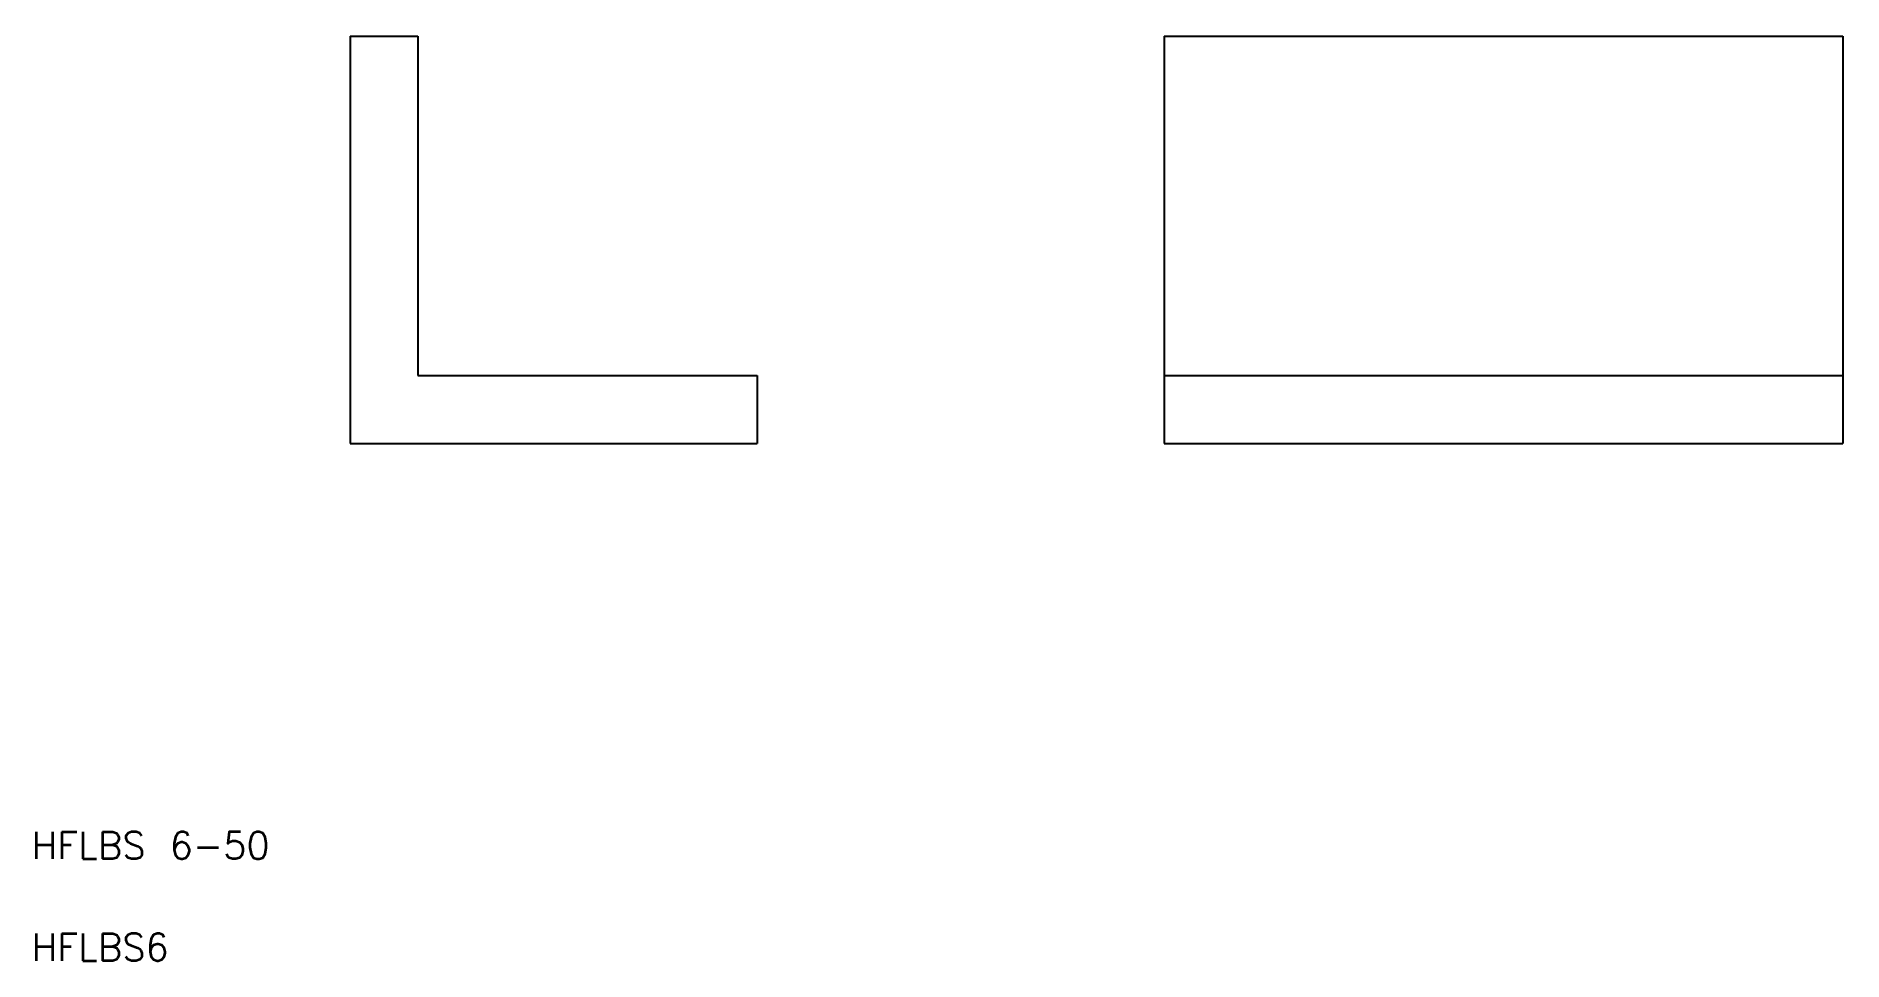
# Model space of a CAD drawing. Extents: x -28 to 105, y -43 to 25.
import ezdxf

# ---------------------------------------------------------------- set-up
doc = ezdxf.new("R2010")
doc.units = 0
doc.layers.get('0').update_dxf_attribs({"linetype": 'CONTINUOUS'})
doc.styles.get("Standard").update_dxf_attribs({"font": 'txt.shx', "bigfont": 'bigfont.shx'})

msp = doc.modelspace()

# ---------------------------------------------------------------- linework, layer by layer
at = {"color": 7, "linetype": 'CONTINUOUS'}
for p, q in [((-5, 25), (-5, -5)), ((-5, 25), (0, 25)), ((0, 25), (0, 0)), ((55, 25), (105, 25)), ((55, 25), (55, -5)), ((105, 25), (105, -5)), ((-5, 17.5), (-5, 17.5)), ((-5, 10), (-5, 10)), ((0, 0), (25, 0)), ((25, 0), (25, -5)), ((55, 0), (105, 0)), ((-5, -5), (25, -5)), ((55, -5), (105, -5))]:
    msp.add_line(p, q, dxfattribs=at)

# ---------------------------------------------------------------- texts
for s, p in [('HFLBS 6-50', (-28.47, -35.61)), ('HFLBS6', (-28.47, -43.11))]:
    msp.add_text(s, height=2, dxfattribs=at).set_placement(p)

doc.saveas('drawing.dxf')
